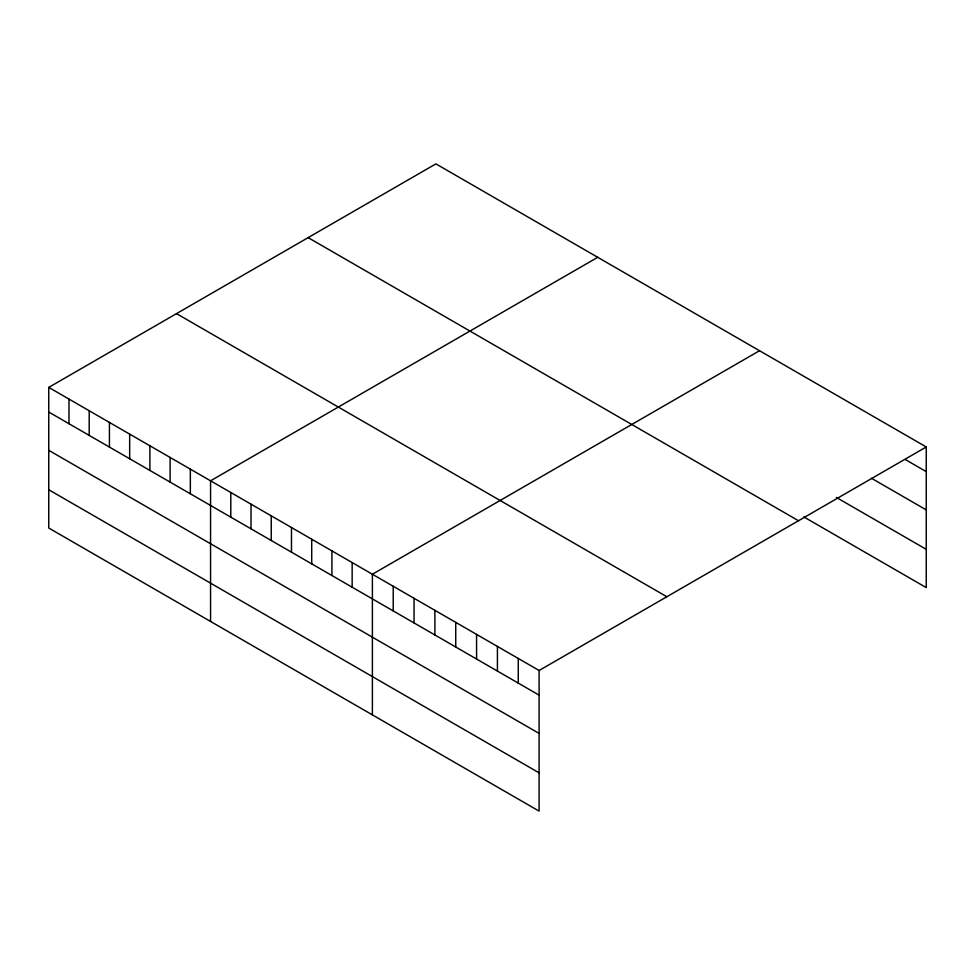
<?xml version="1.0" encoding="UTF-8"?>
<svg xmlns="http://www.w3.org/2000/svg" width="975" height="975" viewBox="0 0 975 975"><rect width="100%" height="100%" fill="white"/><g stroke="black" fill="none" stroke-linecap="round" stroke-linejoin="round"><path stroke-width="1.46" d="M48.75 387.392L539.102 670.495L539.102 811.127L48.75 528.023L48.75 387.392L435.898 163.873L926.25 446.977L926.25 587.608L803.814 516.921M597.712 257.303L210.563 480.821L210.563 621.441M759.525 350.72L372.389 574.238L372.389 714.87M539.102 670.495L926.25 446.977M905.409 459.591L926.25 471.62M871.54 478.311L926.25 509.901M836.379 497.445L926.25 549.327M308.137 237.632L798.488 520.735M176.512 313.633L666.863 596.737M48.75 412.035L539.102 695.138M48.75 450.316L539.102 733.419M48.75 489.742L539.102 772.846M518.261 658.466L518.261 683.109M497.421 646.437L497.421 671.08M476.58 634.396L476.58 659.039M455.739 622.367L455.739 647.01M434.899 610.338L434.899 634.981M414.058 598.309L414.058 622.952M393.217 586.268L393.217 610.911M352.158 562.563L352.158 587.206M331.927 550.887L331.927 575.53M311.707 539.212L311.707 563.855M291.476 527.524L291.476 552.167M271.245 515.848L271.245 540.491M251.026 504.173L251.026 528.816M230.795 492.497L230.795 517.14M190.344 469.133L190.344 493.789M170.113 457.458L170.113 482.101M149.882 445.782L149.882 470.425M129.663 434.107L129.663 458.75M109.432 422.431L109.432 447.074M89.2 410.743L89.2 435.398M68.981 399.067L68.981 423.711"/></g></svg>
